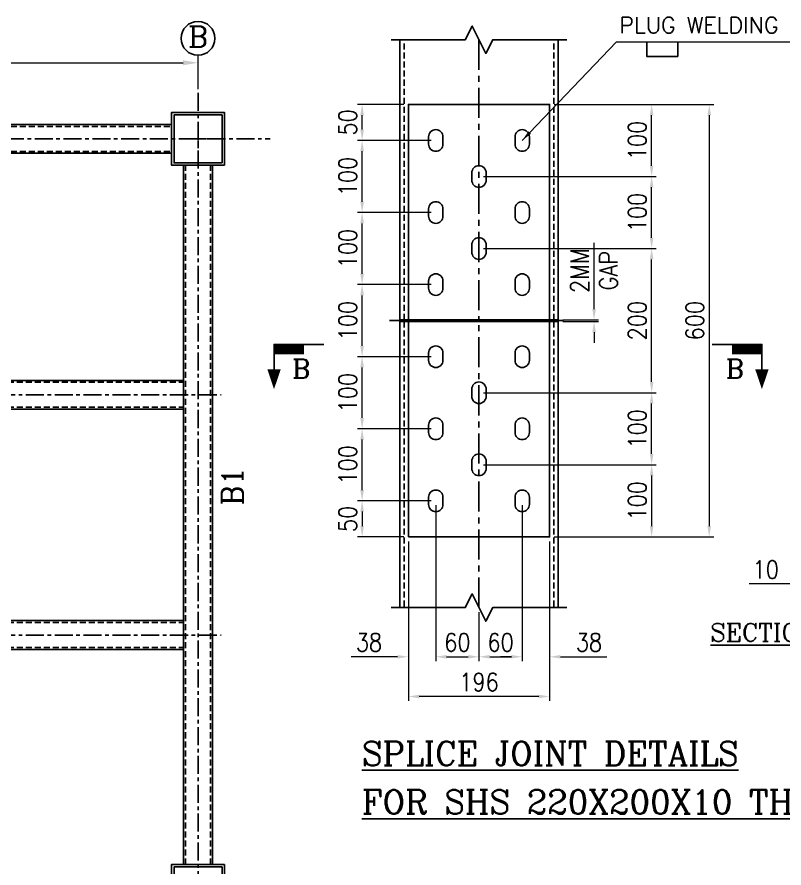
# Model space of a CAD drawing. Header units: millimetres. Extents: x 39911 to 73811, y -17730 to 21321.
# Drawn here: x 48758 to 51951, y -3647 to -105 of the extents above; entities that cross this region are included whole.
import ezdxf
from ezdxf.enums import TextEntityAlignment as Align

# ---------------------------------------------------------------- set-up
doc = ezdxf.new("R2010")
doc.units = ezdxf.units.MM
doc.linetypes.add('CENTER', pattern=[2, 1.25, -0.25, 0.25, -0.25])
doc.linetypes.add('HIDDEN', pattern=[0.375, 0.25, -0.125])
for name, color, linetype in [('BLUE', 5, 'Continuous'), ('CENTER.', 1, 'CENTER'), ('COL.', 6, 'Continuous'), ('COLUMNS', 2, 'Continuous'), ('DIM', 170, 'Continuous'), ('GT', 6, 'Continuous'), ('HIDDEN.', 161, 'HIDDEN'), ('text', 4, 'Continuous')]:
    doc.layers.add(name, color=color, linetype=linetype)
doc.styles.add('ROMANS', font='ROMANS.shx', dxfattribs={"width": 0.85})
doc.styles.add('ROMANT', font='romanc.shx')
doc.styles.add('RS', font='romans.shx')
doc.dimstyles.new('ISO-25', dxfattribs={"dimscale": 25, "dimtxt": 2.5, "dimasz": 2.5, "dimexe": 1.25, "dimexo": 0.625, "dimtad": 1, "dimdec": 0, "dimtxsty": 'ROMANS', "dimcen": 2.5, "dimclrd": 3, "dimclre": 3, "dimclrt": 256, "dimadec": 0, "dimazin": 0, "dimtfac": 1, "dimtdec": 0, "dimtmove": 0, "dimatfit": 3, "dimfxl": 1, "dimlwd": 5, "dimlwe": 5, "dimarcsym": 0})
doc.dimstyles.new('ISO-25-3', dxfattribs={"dimscale": 30, "dimtxt": 2.5, "dimasz": 1.5, "dimexe": 0.625, "dimexo": 0.625, "dimgap": 0.75, "dimtad": 1, "dimdec": 0, "dimlfac": 0.333333, "dimzin": 0, "dimdsep": 46, "dimtxsty": 'ROMANS', "dimcen": 1.5, "dimclrd": 3, "dimclre": 3, "dimclrt": 256, "dimadec": 0, "dimazin": 0, "dimtfac": 1, "dimtdec": 0, "dimtofl": 0, "dimtmove": 0, "dimatfit": 3, "dimfxl": 1, "dimtolj": 1, "dimtzin": 0, "dimlwd": 5, "dimlwe": 5, "dimarcsym": 0})

# ---------------------------------------------------------------- blocks, each defined once
blk = doc.blocks.new('*D88')
at = {"color": 3, "lineweight": 5, "transparency": 16777216}
for p, q in [((46971.6, -404.7), (46971.6, -263.8)), ((49511.6, -404.7), (49511.6, -263.8)), ((47034.1, -295.1), (49449.1, -295.1))]:
    blk.add_line(p, q, dxfattribs=at)
at = {"color": 3, "transparency": 16777216}
for points in [[(47034.1, -284.7), (47034.1, -305.5), (46971.6, -295.1)], [(49449.1, -284.7), (49449.1, -305.5), (49511.6, -295.1)]]:
    blk.add_solid(points, dxfattribs=at)
at = {"layer": 'Defpoints', "color": 0, "transparency": 16777216}
for p in [(49511.6, -295.1), (46971.6, -420.3), (49511.6, -420.3)]:
    blk.add_point(p, dxfattribs=at)
at = {"lineweight": -3, "transparency": 16777216, "insert": (48241.6, -248.2), "char_height": 62.5, "attachment_point": 5, "style": 'ROMANS'}
blk.add_mtext('2540', dxfattribs=at)
blk = doc.blocks.new('A$C804251d2')
at = {"layer": 'CENTER.'}
for p, q in [((0, 40.5), (0, -40.5)), ((-40.5, 0), (40.5, 0))]:
    blk.add_line(p, q, dxfattribs=at)
at = {"layer": 'COL.', "color": 3}
for points in [[(-110, -110), (110, -110), (110, 110), (-110, 110)], [(-100, -100), (100, -100), (100, 100), (-100, 100)]]:
    blk.add_lwpolyline(points, close=True, dxfattribs=at)
blk = doc.blocks.new('*D96')
at = {"color": 3, "lineweight": 5, "transparency": 16777216}
for p, q in [((50482.8, -1818.4), (50176.1, -1818.4)), ((50194.9, -2073.4), (50194.9, -1863.4)), ((50482.8, -2118.4), (50176.1, -2118.4))]:
    blk.add_line(p, q, dxfattribs=at)
at = {"color": 3, "transparency": 16777216}
for points in [[(50187.4, -1863.4), (50202.4, -1863.4), (50194.9, -1818.4)], [(50187.4, -2073.4), (50202.4, -2073.4), (50194.9, -2118.4)]]:
    blk.add_solid(points, dxfattribs=at)
at = {"layer": 'Defpoints', "color": 0, "transparency": 16777216}
for p in [(50194.9, -1818.4), (50501.5, -1818.4), (50501.5, -2118.4)]:
    blk.add_point(p, dxfattribs=at)
at = {"lineweight": -3, "transparency": 16777216, "insert": (50134.9, -1968.4), "char_height": 75, "attachment_point": 5, "rotation": 90, "style": 'ROMANS'}
blk.add_mtext('\\A1;100', dxfattribs=at)
blk = doc.blocks.new('*D97')
at = {"color": 3, "lineweight": 5, "transparency": 16777216}
for p, q in [((50482.8, -1518.4), (50176.1, -1518.4)), ((50194.9, -1773.4), (50194.9, -1563.4)), ((50482.8, -1818.4), (50176.1, -1818.4))]:
    blk.add_line(p, q, dxfattribs=at)
at = {"color": 3, "transparency": 16777216}
for points in [[(50187.4, -1563.4), (50202.4, -1563.4), (50194.9, -1518.4)], [(50187.4, -1773.4), (50202.4, -1773.4), (50194.9, -1818.4)]]:
    blk.add_solid(points, dxfattribs=at)
at = {"layer": 'Defpoints', "color": 0, "transparency": 16777216}
for p in [(50194.9, -1518.4), (50501.5, -1518.4), (50501.5, -1818.4)]:
    blk.add_point(p, dxfattribs=at)
at = {"lineweight": -3, "transparency": 16777216, "insert": (50134.9, -1668.4), "char_height": 75, "attachment_point": 5, "rotation": 90, "style": 'ROMANS'}
blk.add_mtext('\\A1;100', dxfattribs=at)
blk = doc.blocks.new('*D98')
at = {"color": 3, "lineweight": 5, "transparency": 16777216}
for p, q in [((50482.8, -1218.4), (50176.1, -1218.4)), ((50194.9, -1473.4), (50194.9, -1263.4)), ((50482.8, -1518.4), (50176.1, -1518.4))]:
    blk.add_line(p, q, dxfattribs=at)
at = {"color": 3, "transparency": 16777216}
for points in [[(50187.4, -1263.4), (50202.4, -1263.4), (50194.9, -1218.4)], [(50187.4, -1473.4), (50202.4, -1473.4), (50194.9, -1518.4)]]:
    blk.add_solid(points, dxfattribs=at)
at = {"layer": 'Defpoints', "color": 0, "transparency": 16777216}
for p in [(50194.9, -1218.4), (50501.5, -1218.4), (50501.5, -1518.4)]:
    blk.add_point(p, dxfattribs=at)
at = {"lineweight": -3, "transparency": 16777216, "insert": (50134.9, -1368.4), "char_height": 75, "attachment_point": 5, "rotation": 90, "style": 'ROMANS'}
blk.add_mtext('\\A1;100', dxfattribs=at)
blk = doc.blocks.new('*D99')
at = {"color": 3, "lineweight": 5, "transparency": 16777216}
for p, q in [((50482.8, -918.4), (50176.1, -918.4)), ((50194.9, -1173.4), (50194.9, -963.4)), ((50482.8, -1218.4), (50176.1, -1218.4))]:
    blk.add_line(p, q, dxfattribs=at)
at = {"color": 3, "transparency": 16777216}
for points in [[(50187.4, -963.4), (50202.4, -963.4), (50194.9, -918.4)], [(50187.4, -1173.4), (50202.4, -1173.4), (50194.9, -1218.4)]]:
    blk.add_solid(points, dxfattribs=at)
at = {"layer": 'Defpoints', "color": 0, "transparency": 16777216}
for p in [(50194.9, -918.4), (50501.5, -918.4), (50501.5, -1218.4)]:
    blk.add_point(p, dxfattribs=at)
at = {"lineweight": -3, "transparency": 16777216, "insert": (50134.9, -1068.4), "char_height": 75, "attachment_point": 5, "rotation": 90, "style": 'ROMANS'}
blk.add_mtext('\\A1;100', dxfattribs=at)
blk = doc.blocks.new('*D100')
at = {"color": 3, "lineweight": 5, "transparency": 16777216}
for p, q in [((50482.8, -618.4), (50176.1, -618.4)), ((50194.9, -873.4), (50194.9, -663.4)), ((50482.8, -918.4), (50176.1, -918.4))]:
    blk.add_line(p, q, dxfattribs=at)
at = {"color": 3, "transparency": 16777216}
for points in [[(50187.4, -663.4), (50202.4, -663.4), (50194.9, -618.4)], [(50187.4, -873.4), (50202.4, -873.4), (50194.9, -918.4)]]:
    blk.add_solid(points, dxfattribs=at)
at = {"layer": 'Defpoints', "color": 0, "transparency": 16777216}
for p in [(50194.9, -618.4), (50501.5, -618.4), (50501.5, -918.4)]:
    blk.add_point(p, dxfattribs=at)
at = {"lineweight": -3, "transparency": 16777216, "insert": (50134.9, -768.4), "char_height": 75, "attachment_point": 5, "rotation": 90, "style": 'ROMANS'}
blk.add_mtext('\\A1;100', dxfattribs=at)
blk = doc.blocks.new('*D101')
at = {"color": 3, "lineweight": 5, "transparency": 16777216}
for p, q in [((50368.8, -468.4), (50176.1, -468.4)), ((50194.9, -573.4), (50194.9, -513.4)), ((50482.8, -618.4), (50176.1, -618.4))]:
    blk.add_line(p, q, dxfattribs=at)
at = {"color": 3, "transparency": 16777216}
for points in [[(50187.4, -513.4), (50202.4, -513.4), (50194.9, -468.4)], [(50187.4, -573.4), (50202.4, -573.4), (50194.9, -618.4)]]:
    blk.add_solid(points, dxfattribs=at)
at = {"layer": 'Defpoints', "color": 0, "transparency": 16777216}
for p in [(50194.9, -468.4), (50387.5, -468.4), (50501.5, -618.4)]:
    blk.add_point(p, dxfattribs=at)
at = {"lineweight": -3, "transparency": 16777216, "insert": (50134.9, -543.4), "char_height": 75, "attachment_point": 5, "rotation": 90, "style": 'ROMANS'}
blk.add_mtext('\\A1;50', dxfattribs=at)
blk = doc.blocks.new('*D102')
at = {"color": 3, "lineweight": 5, "transparency": 16777216}
for p, q in [((50482.8, -2118.4), (50176.1, -2118.4)), ((50194.9, -2163.4), (50194.9, -2223.4)), ((50368.8, -2268.4), (50176.1, -2268.4))]:
    blk.add_line(p, q, dxfattribs=at)
at = {"color": 3, "transparency": 16777216}
for points in [[(50187.4, -2163.4), (50202.4, -2163.4), (50194.9, -2118.4)], [(50187.4, -2223.4), (50202.4, -2223.4), (50194.9, -2268.4)]]:
    blk.add_solid(points, dxfattribs=at)
at = {"layer": 'Defpoints', "color": 0, "transparency": 16777216}
for p in [(50501.5, -2118.4), (50194.9, -2268.4), (50387.5, -2268.4)]:
    blk.add_point(p, dxfattribs=at)
at = {"lineweight": -3, "transparency": 16777216, "insert": (50134.9, -2193.4), "char_height": 75, "attachment_point": 5, "rotation": 90, "style": 'ROMANS'}
blk.add_mtext('\\A1;50', dxfattribs=at)
blk = doc.blocks.new('*D103')
at = {"color": 3, "lineweight": 5, "transparency": 16777216}
for p, q in [((50700.3, -1968.4), (51419.2, -1968.4)), ((51400.4, -2013.4), (51400.4, -2223.4)), ((50994.3, -2268.4), (51419.2, -2268.4))]:
    blk.add_line(p, q, dxfattribs=at)
at = {"color": 3, "transparency": 16777216}
for points in [[(51392.9, -2013.4), (51407.9, -2013.4), (51400.4, -1968.4)], [(51392.9, -2223.4), (51407.9, -2223.4), (51400.4, -2268.4)]]:
    blk.add_solid(points, dxfattribs=at)
at = {"layer": 'Defpoints', "color": 0, "transparency": 16777216}
for p in [(50681.5, -1968.4), (50975.5, -2268.4), (51400.4, -2268.4)]:
    blk.add_point(p, dxfattribs=at)
at = {"lineweight": -3, "transparency": 16777216, "insert": (51340.4, -2118.4), "char_height": 75, "attachment_point": 5, "rotation": 90, "style": 'ROMANS'}
blk.add_mtext('\\A1;100', dxfattribs=at)
blk = doc.blocks.new('*D104')
at = {"color": 3, "lineweight": 5, "transparency": 16777216}
for p, q in [((50700.3, -1668.4), (51419.2, -1668.4)), ((51400.4, -1923.4), (51400.4, -1713.4)), ((50700.3, -1968.4), (51419.2, -1968.4))]:
    blk.add_line(p, q, dxfattribs=at)
at = {"color": 3, "transparency": 16777216}
for points in [[(51392.9, -1713.4), (51407.9, -1713.4), (51400.4, -1668.4)], [(51392.9, -1923.4), (51407.9, -1923.4), (51400.4, -1968.4)]]:
    blk.add_solid(points, dxfattribs=at)
at = {"layer": 'Defpoints', "color": 0, "transparency": 16777216}
for p in [(50681.5, -1668.4), (51400.4, -1668.4), (50681.5, -1968.4)]:
    blk.add_point(p, dxfattribs=at)
at = {"lineweight": -3, "transparency": 16777216, "insert": (51340.4, -1818.4), "char_height": 75, "attachment_point": 5, "rotation": 90, "style": 'ROMANS'}
blk.add_mtext('\\A1;100', dxfattribs=at)
blk = doc.blocks.new('*D105')
at = {"color": 3, "lineweight": 5, "transparency": 16777216}
for p, q in [((50700.3, -1068.4), (51419.2, -1068.4)), ((51400.4, -1623.4), (51400.4, -1113.4)), ((50700.3, -1668.4), (51419.2, -1668.4))]:
    blk.add_line(p, q, dxfattribs=at)
at = {"color": 3, "transparency": 16777216}
for points in [[(51392.9, -1113.4), (51407.9, -1113.4), (51400.4, -1068.4)], [(51392.9, -1623.4), (51407.9, -1623.4), (51400.4, -1668.4)]]:
    blk.add_solid(points, dxfattribs=at)
at = {"layer": 'Defpoints', "color": 0, "transparency": 16777216}
for p in [(50681.5, -1068.4), (51400.4, -1068.4), (50681.5, -1668.4)]:
    blk.add_point(p, dxfattribs=at)
at = {"lineweight": -3, "transparency": 16777216, "insert": (51340.4, -1368.4), "char_height": 75, "attachment_point": 5, "rotation": 90, "style": 'ROMANS'}
blk.add_mtext('\\A1;200', dxfattribs=at)
blk = doc.blocks.new('*D106')
at = {"color": 3, "lineweight": 5, "transparency": 16777216}
for p, q in [((50700.3, -768.4), (51419.2, -768.4)), ((51400.4, -1023.4), (51400.4, -813.4)), ((50700.3, -1068.4), (51419.2, -1068.4))]:
    blk.add_line(p, q, dxfattribs=at)
at = {"color": 3, "transparency": 16777216}
for points in [[(51392.9, -813.4), (51407.9, -813.4), (51400.4, -768.4)], [(51392.9, -1023.4), (51407.9, -1023.4), (51400.4, -1068.4)]]:
    blk.add_solid(points, dxfattribs=at)
at = {"layer": 'Defpoints', "color": 0, "transparency": 16777216}
for p in [(50681.5, -768.4), (51400.4, -768.4), (50681.5, -1068.4)]:
    blk.add_point(p, dxfattribs=at)
at = {"lineweight": -3, "transparency": 16777216, "insert": (51340.4, -918.4), "char_height": 75, "attachment_point": 5, "rotation": 90, "style": 'ROMANS'}
blk.add_mtext('\\A1;100', dxfattribs=at)
blk = doc.blocks.new('*D107')
at = {"color": 3, "lineweight": 5, "transparency": 16777216}
for p, q in [((50994.3, -468.4), (51419.2, -468.4)), ((51400.4, -723.4), (51400.4, -513.4)), ((50700.3, -768.4), (51419.2, -768.4))]:
    blk.add_line(p, q, dxfattribs=at)
at = {"color": 3, "transparency": 16777216}
for points in [[(51392.9, -513.4), (51407.9, -513.4), (51400.4, -468.4)], [(51392.9, -723.4), (51407.9, -723.4), (51400.4, -768.4)]]:
    blk.add_solid(points, dxfattribs=at)
at = {"layer": 'Defpoints', "color": 0, "transparency": 16777216}
for p in [(50975.5, -468.4), (51400.4, -468.4), (50681.5, -768.4)]:
    blk.add_point(p, dxfattribs=at)
at = {"lineweight": -3, "transparency": 16777216, "insert": (51340.4, -618.4), "char_height": 75, "attachment_point": 5, "rotation": 90, "style": 'ROMANS'}
blk.add_mtext('\\A1;100', dxfattribs=at)
blk = doc.blocks.new('*D108')
at = {"color": 3, "lineweight": 5, "transparency": 16777216}
for p, q in [((50994.3, -468.4), (51659, -468.4)), ((51640.2, -513.4), (51640.2, -2223.4)), ((50994.3, -2268.4), (51659, -2268.4))]:
    blk.add_line(p, q, dxfattribs=at)
at = {"color": 3, "transparency": 16777216}
for points in [[(51632.7, -513.4), (51647.7, -513.4), (51640.2, -468.4)], [(51632.7, -2223.4), (51647.7, -2223.4), (51640.2, -2268.4)]]:
    blk.add_solid(points, dxfattribs=at)
at = {"layer": 'Defpoints', "color": 0, "transparency": 16777216}
for p in [(50975.5, -468.4), (50975.5, -2268.4), (51640.2, -2268.4)]:
    blk.add_point(p, dxfattribs=at)
at = {"lineweight": -3, "transparency": 16777216, "insert": (51580.2, -1368.4), "char_height": 75, "attachment_point": 5, "rotation": 90, "style": 'ROMANS'}
blk.add_mtext('\\A1;600', dxfattribs=at)
blk = doc.blocks.new('*D109')
at = {"color": 3, "lineweight": 5, "transparency": 16777216}
for p, q in [((51160.7, -1320.4), (51160.7, -1045.2)), ((51030.3, -1365.4), (51179.4, -1365.4)), ((51030.3, -1371.4), (51179.4, -1371.4)), ((51160.7, -1416.4), (51160.7, -1461.4))]:
    blk.add_line(p, q, dxfattribs=at)
at = {"color": 3, "transparency": 16777216}
for points in [[(51153.2, -1320.4), (51168.2, -1320.4), (51160.7, -1365.4)], [(51153.2, -1416.4), (51168.2, -1416.4), (51160.7, -1371.4)]]:
    blk.add_solid(points, dxfattribs=at)
at = {"layer": 'Defpoints', "color": 0, "transparency": 16777216}
for p in [(51011.5, -1365.4), (51011.5, -1371.4), (51160.7, -1365.4)]:
    blk.add_point(p, dxfattribs=at)
at = {"lineweight": -3, "transparency": 16777216, "char_height": 75, "attachment_point": 5, "rotation": 90, "style": 'ROMANS'}
for s, insert in [('\\A1;2MM', (51100.7, -1160.3)), ('\\A1;GAP', (51220.7, -1160.3))]:
    blk.add_mtext(s, dxfattribs=dict(at, insert=insert))
blk = doc.blocks.new('*D110')
at = {"color": 3, "lineweight": 5, "transparency": 16777216}
for p, q in [((50501.5, -2137.1), (50501.5, -2786.2)), ((50681.5, -2581.4), (50681.5, -2786.2)), ((50546.5, -2767.4), (50636.5, -2767.4))]:
    blk.add_line(p, q, dxfattribs=at)
at = {"color": 3, "transparency": 16777216}
for points in [[(50546.5, -2759.9), (50546.5, -2774.9), (50501.5, -2767.4)], [(50636.5, -2759.9), (50636.5, -2774.9), (50681.5, -2767.4)]]:
    blk.add_solid(points, dxfattribs=at)
at = {"layer": 'Defpoints', "color": 0, "transparency": 16777216}
for p in [(50501.5, -2118.4), (50681.5, -2562.6), (50681.5, -2767.4)]:
    blk.add_point(p, dxfattribs=at)
at = {"lineweight": -3, "transparency": 16777216, "insert": (50591.5, -2707.4), "char_height": 75, "attachment_point": 5, "style": 'ROMANS'}
blk.add_mtext('\\A1;60', dxfattribs=at)
blk = doc.blocks.new('*D111')
at = {"color": 3, "lineweight": 5, "transparency": 16777216}
for p, q in [((50861.5, -2137.1), (50861.5, -2786.2)), ((50681.5, -2581.4), (50681.5, -2786.2)), ((50726.5, -2767.4), (50816.5, -2767.4))]:
    blk.add_line(p, q, dxfattribs=at)
at = {"color": 3, "transparency": 16777216}
for points in [[(50726.5, -2759.9), (50726.5, -2774.9), (50681.5, -2767.4)], [(50816.5, -2759.9), (50816.5, -2774.9), (50861.5, -2767.4)]]:
    blk.add_solid(points, dxfattribs=at)
at = {"layer": 'Defpoints', "color": 0, "transparency": 16777216}
for p in [(50861.5, -2118.4), (50681.5, -2562.6), (50861.5, -2767.4)]:
    blk.add_point(p, dxfattribs=at)
at = {"lineweight": -3, "transparency": 16777216, "insert": (50771.5, -2707.4), "char_height": 75, "attachment_point": 5, "style": 'ROMANS'}
blk.add_mtext('\\A1;60', dxfattribs=at)
blk = doc.blocks.new('*D112')
at = {"color": 3, "lineweight": 5, "transparency": 16777216}
for p, q in [((50501.5, -2137.1), (50501.5, -2786.2)), ((50387.5, -2287.1), (50387.5, -2786.2)), ((50342.5, -2767.4), (50149.3, -2767.4)), ((50546.5, -2767.4), (50591.5, -2767.4))]:
    blk.add_line(p, q, dxfattribs=at)
at = {"color": 3, "transparency": 16777216}
for points in [[(50342.5, -2759.9), (50342.5, -2774.9), (50387.5, -2767.4)], [(50546.5, -2759.9), (50546.5, -2774.9), (50501.5, -2767.4)]]:
    blk.add_solid(points, dxfattribs=at)
at = {"layer": 'Defpoints', "color": 0, "transparency": 16777216}
for p in [(50501.5, -2118.4), (50387.5, -2268.4), (50387.5, -2767.4)]:
    blk.add_point(p, dxfattribs=at)
at = {"lineweight": -3, "transparency": 16777216, "insert": (50223.4, -2707.4), "char_height": 75, "attachment_point": 5, "style": 'ROMANS'}
blk.add_mtext('\\A1;38', dxfattribs=at)
blk = doc.blocks.new('*D113')
at = {"color": 3, "lineweight": 5, "transparency": 16777216}
for p, q in [((50861.5, -2137.1), (50861.5, -2786.2)), ((50975.5, -2287.1), (50975.5, -2786.2)), ((50816.5, -2767.4), (50771.5, -2767.4)), ((51020.5, -2767.4), (51213.7, -2767.4))]:
    blk.add_line(p, q, dxfattribs=at)
at = {"color": 3, "transparency": 16777216}
for points in [[(50816.5, -2759.9), (50816.5, -2774.9), (50861.5, -2767.4)], [(51020.5, -2759.9), (51020.5, -2774.9), (50975.5, -2767.4)]]:
    blk.add_solid(points, dxfattribs=at)
at = {"layer": 'Defpoints', "color": 0, "transparency": 16777216}
for p in [(50861.5, -2118.4), (50975.5, -2268.4), (50975.5, -2767.4)]:
    blk.add_point(p, dxfattribs=at)
at = {"lineweight": -3, "transparency": 16777216, "insert": (51139.6, -2707.4), "char_height": 75, "attachment_point": 5, "style": 'ROMANS'}
blk.add_mtext('\\A1;38', dxfattribs=at)
blk = doc.blocks.new('*D114')
at = {"color": 3, "lineweight": 5, "transparency": 16777216}
for p, q in [((50387.5, -2287.1), (50387.5, -2951.4)), ((50975.5, -2287.1), (50975.5, -2951.4)), ((50930.5, -2932.7), (50432.5, -2932.7))]:
    blk.add_line(p, q, dxfattribs=at)
at = {"color": 3, "transparency": 16777216}
for points in [[(50432.5, -2925.2), (50432.5, -2940.2), (50387.5, -2932.7)], [(50930.5, -2925.2), (50930.5, -2940.2), (50975.5, -2932.7)]]:
    blk.add_solid(points, dxfattribs=at)
at = {"layer": 'Defpoints', "color": 0, "transparency": 16777216}
for p in [(50387.5, -2268.4), (50975.5, -2268.4), (50387.5, -2932.7)]:
    blk.add_point(p, dxfattribs=at)
at = {"lineweight": -3, "transparency": 16777216, "insert": (50681.5, -2872.7), "char_height": 75, "attachment_point": 5, "style": 'ROMANS'}
blk.add_mtext('\\A1;196', dxfattribs=at)
blk = doc.blocks.new('*D116')
at = {"color": 3, "lineweight": 5, "transparency": 16777216}
for p, q in [((52035.2, -2236.4), (52035.2, -2483.1)), ((52065.2, -2236.4), (52065.2, -2483.1)), ((51990.2, -2464.4), (51806.1, -2464.4)), ((52110.2, -2464.4), (52155.2, -2464.4))]:
    blk.add_line(p, q, dxfattribs=at)
at = {"color": 3, "transparency": 16777216}
for points in [[(51990.2, -2456.9), (51990.2, -2471.9), (52035.2, -2464.4)], [(52110.2, -2456.9), (52110.2, -2471.9), (52065.2, -2464.4)]]:
    blk.add_solid(points, dxfattribs=at)
at = {"layer": 'Defpoints', "color": 0, "transparency": 16777216}
for p in [(52035.2, -2217.7), (52065.2, -2217.7), (52035.2, -2464.4)]:
    blk.add_point(p, dxfattribs=at)
at = {"lineweight": -3, "transparency": 16777216, "insert": (51875.6, -2404.4), "char_height": 75, "attachment_point": 5, "style": 'ROMANS'}
blk.add_mtext('\\A1;10', dxfattribs=at)
blk = doc.blocks.new('SEC2')
at = {"color": 3}
blk.add_lwpolyline([(122.5, 0), (0, 0), (0, 245.1)], dxfattribs=at)
at = {"color": 3, "const_width": 49}
blk.add_lwpolyline([(24.5, 0), (24.5, 147.1)], dxfattribs=at)
at = {"color": 3}
blk.add_lwpolyline([(220.6, 0, 0, 66.2, 0), (122.5, 0, 66.2, 66.2, 0)], format="xyseb", dxfattribs=at)

msp = doc.modelspace()

# ---------------------------------------------------------------- linework, layer by layer
at = {"color": 3, "lineweight": -3}
for points in [[(50351.5, -199.4), (50351.5, -1365.4), (51011.5, -1365.4), (51011.5, -199.4)], [(50351.5, -2562.6), (50351.5, -1371.4), (51011.5, -1371.4), (51011.5, -2562.6)]]:
    msp.add_lwpolyline(points, dxfattribs=at)
at = {"lineweight": -3}
msp.add_lwpolyline([(51379.7, -208.1), (51379.7, -268.8), (51509.1, -268.8), (51509.1, -208.1)], dxfattribs=at)
msp.add_lwpolyline([(50387.5, -2268.4), (50975.5, -2268.4), (50975.5, -468.4), (50387.5, -468.4)], close=True, dxfattribs=at)
at = {"color": 6, "lineweight": -3}
for points in [[(47081.6, -671.9), (49401.6, -671.9), (49401.6, -551.9), (47081.6, -551.9)], [(49571.6, -3631.9), (49571.6, -721.9), (49451.6, -721.9), (49451.6, -3631.9)], [(47031.6, -1736.9), (49451.6, -1736.9), (49451.6, -1616.9), (47031.6, -1616.9)], [(47031.6, -2736.9), (49451.6, -2736.9), (49451.6, -2616.9), (47031.6, -2616.9)]]:
    msp.add_lwpolyline(points, close=True, dxfattribs=at)
at = {"lineweight": -3}
for points in [[(50501.5, -663.4), (50501.5, -663.4, -0.414214), (50471.5, -633.4), (50471.5, -603.4, -0.414214), (50501.5, -573.4), (50501.5, -573.4, -0.414214), (50531.5, -603.4), (50531.5, -633.4, -0.414214)], [(50861.5, -663.4), (50861.5, -663.4, 0.414214), (50891.5, -633.4), (50891.5, -603.4, 0.414214), (50861.5, -573.4), (50861.5, -573.4, 0.414214), (50831.5, -603.4), (50831.5, -633.4, 0.414214)], [(50681.5, -723.4), (50681.5, -723.4, -0.414214), (50711.5, -753.4), (50711.5, -783.4, -0.414214), (50681.5, -813.4), (50681.5, -813.4, -0.414214), (50651.5, -783.4), (50651.5, -753.4, -0.414214)], [(50501.5, -873.4), (50501.5, -873.4, 0.414214), (50471.5, -903.4), (50471.5, -933.4, 0.414214), (50501.5, -963.4), (50501.5, -963.4, 0.414214), (50531.5, -933.4), (50531.5, -903.4, 0.414214)], [(50861.5, -873.4), (50861.5, -873.4, -0.414214), (50891.5, -903.4), (50891.5, -933.4, -0.414214), (50861.5, -963.4), (50861.5, -963.4, -0.414214), (50831.5, -933.4), (50831.5, -903.4, -0.414214)], [(50681.5, -1113.4), (50681.5, -1113.4, 0.414214), (50711.5, -1083.4), (50711.5, -1053.4, 0.414214), (50681.5, -1023.4), (50681.5, -1023.4, 0.414214), (50651.5, -1053.4), (50651.5, -1083.4, 0.414214)], [(50501.5, -1263.4), (50501.5, -1263.4, -0.414214), (50471.5, -1233.4), (50471.5, -1203.4, -0.414214), (50501.5, -1173.4), (50501.5, -1173.4, -0.414214), (50531.5, -1203.4), (50531.5, -1233.4, -0.414214)], [(50861.5, -1263.4), (50861.5, -1263.4, 0.414214), (50891.5, -1233.4), (50891.5, -1203.4, 0.414214), (50861.5, -1173.4), (50861.5, -1173.4, 0.414214), (50831.5, -1203.4), (50831.5, -1233.4, 0.414214)], [(50501.5, -1473.4), (50501.5, -1473.4, 0.414214), (50471.5, -1503.4), (50471.5, -1533.4, 0.414214), (50501.5, -1563.4), (50501.5, -1563.4, 0.414214), (50531.5, -1533.4), (50531.5, -1503.4, 0.414214)], [(50861.5, -1473.4), (50861.5, -1473.4, -0.414214), (50891.5, -1503.4), (50891.5, -1533.4, -0.414214), (50861.5, -1563.4), (50861.5, -1563.4, -0.414214), (50831.5, -1533.4), (50831.5, -1503.4, -0.414214)], [(50681.5, -1623.4), (50681.5, -1623.4, -0.414214), (50711.5, -1653.4), (50711.5, -1683.4, -0.414214), (50681.5, -1713.4), (50681.5, -1713.4, -0.414214), (50651.5, -1683.4), (50651.5, -1653.4, -0.414214)], [(50501.5, -1863.4), (50501.5, -1863.4, -0.414214), (50471.5, -1833.4), (50471.5, -1803.4, -0.414214), (50501.5, -1773.4), (50501.5, -1773.4, -0.414214), (50531.5, -1803.4), (50531.5, -1833.4, -0.414214)], [(50861.5, -1863.4), (50861.5, -1863.4, 0.414214), (50891.5, -1833.4), (50891.5, -1803.4, 0.414214), (50861.5, -1773.4), (50861.5, -1773.4, 0.414214), (50831.5, -1803.4), (50831.5, -1833.4, 0.414214)], [(50681.5, -2013.4), (50681.5, -2013.4, 0.414214), (50711.5, -1983.4), (50711.5, -1953.4, 0.414214), (50681.5, -1923.4), (50681.5, -1923.4, 0.414214), (50651.5, -1953.4), (50651.5, -1983.4, 0.414214)], [(50501.5, -2073.4), (50501.5, -2073.4, 0.414214), (50471.5, -2103.4), (50471.5, -2133.4, 0.414214), (50501.5, -2163.4), (50501.5, -2163.4, 0.414214), (50531.5, -2133.4), (50531.5, -2103.4, 0.414214)], [(50861.5, -2073.4), (50861.5, -2073.4, -0.414214), (50891.5, -2103.4), (50891.5, -2133.4, -0.414214), (50861.5, -2163.4), (50861.5, -2163.4, -0.414214), (50831.5, -2133.4), (50831.5, -2103.4, -0.414214)]]:
    msp.add_lwpolyline(points, format="xyb", close=True, dxfattribs=at)
at = {"color": 6, "lineweight": -3}
msp.add_circle((49511.6, -193.4), 70.5, dxfattribs=at)
at = {"layer": 'CENTER.', "lineweight": -3, "ltscale": 100}
for p, q in [((50681.5, -199.4), (50681.5, -1365.4)), ((50308.6, -1368.4), (51046.6, -1368.4)), ((50681.5, -2562.6), (50681.5, -1371.4))]:
    msp.add_line(p, q, dxfattribs=at)
at = {"layer": 'CENTER.', "lineweight": -3, "ltscale": 60}
for p, q in [((49511.6, -420.3), (49511.6, -3985.7)), ((46671.6, -611.9), (49811.6, -611.9)), ((46874.9, -1676.9), (49608.3, -1676.9)), ((46874.9, -2676.9), (49608.3, -2676.9))]:
    msp.add_line(p, q, dxfattribs=at)
at = {"layer": 'COLUMNS', "lineweight": -3}
for points in [[(51046.7, -199.4), (50738.8, -199.4), (50709.7, -256.5), (50653.3, -142.4), (50624.2, -199.4), (50315.2, -199.4)], [(51046.7, -2562.6), (50738.8, -2562.6), (50709.7, -2619.7), (50653.3, -2505.6), (50624.2, -2562.6), (50315.2, -2562.6)]]:
    msp.add_lwpolyline(points, dxfattribs=at)
at = {"layer": 'HIDDEN.', "color": 3, "lineweight": -3, "ltscale": 100}
for p, q in [((50369.5, -1365.4), (50369.5, -199.4)), ((50993.5, -1365.4), (50993.5, -199.4)), ((50369.5, -1371.4), (50369.5, -2562.6)), ((50993.5, -1371.4), (50993.5, -2562.6))]:
    msp.add_line(p, q, dxfattribs=at)
at = {"layer": 'HIDDEN.', "color": 6, "lineweight": -3, "ltscale": 100}
for p, q in [((47081.6, -559.9), (49401.6, -559.9)), ((47081.6, -663.9), (49401.6, -663.9)), ((49459.6, -3631.9), (49459.6, -721.9)), ((49563.6, -3631.9), (49563.6, -721.9)), ((47031.6, -1624.9), (49451.6, -1624.9)), ((47031.6, -1728.9), (49451.6, -1728.9)), ((47031.6, -2624.9), (49451.6, -2624.9)), ((47031.6, -2728.9), (49451.6, -2728.9))]:
    msp.add_line(p, q, dxfattribs=at)

# ---------------------------------------------------------------- block references
at = {"lineweight": -3, "xscale": -1}
msp.add_blockref('A$C804251d2', (49511.6, -611.9), dxfattribs=at)
at = {"lineweight": -3, "rotation": 180}
msp.add_blockref('A$C804251d2', (49511.6, -3741.9), dxfattribs=at)
at = {"layer": 'BLUE', "lineweight": -3, "yscale": 0.8444028269520065, "zscale": 0.8444028269520065}
for p, xscale, rotation in [((49828.1, -1467.4), 0.8444028269520065, 270.0000000000001), ((51859.5, -1467.4), -0.8444028269520065, 89.99999999999993)]:
    msp.add_blockref('SEC2', p, dxfattribs=dict(at, xscale=xscale, rotation=rotation))

# ---------------------------------------------------------------- texts
at = {"layer": 'DIM', "color": 7, "lineweight": -3, "style": 'RS'}
msp.add_text('PLUG WELDING', height=67.5, dxfattribs=at).set_placement((51266.4, -172.2))
at = {"layer": 'GT', "color": 7, "lineweight": -3, "style": 'ROMANT'}
for s, height, p in [('B', 87.5, (49470.7, -229.6)), ('%%USECTION VIEW : B-B', 75, (51644.8, -2703.6)), ('%%USPLICE JOINT DETAILS', 100, (50194, -3220)), ('%%UFOR SHS 220X200X10 THK.', 100, (50194, -3421.5))]:
    msp.add_text(s, height=height, dxfattribs=at).set_placement(p)
msp.add_text('B1', height=87.5, rotation=90, dxfattribs=at).set_placement((49698.7, -2136.6))
at = {"layer": 'text', "color": 1, "lineweight": -3, "style": 'ROMANT'}
for p in [(49941, -1568.2), (51746.6, -1568.2)]:
    msp.add_text('B', height=80, dxfattribs=at).set_placement(p, align=Align.MIDDLE_CENTER)

# ---------------------------------------------------------------- dimensions: what is measured, and where the dimension line sits
at = {"lineweight": -3}
for base, p1, p2, dimstyle, picture, middle in [((49511.6, -295.1), (46971.6, -420.3), (49511.6, -420.3), 'ISO-25', '*D88', (48241.6, -248.2)), ((50387.5, -2767.4), (50501.5, -2118.4), (50387.5, -2268.4), 'ISO-25-3', '*D112', (50223.4, -2707.4)), ((50681.5, -2767.4), (50501.5, -2118.4), (50681.5, -2562.6), 'ISO-25-3', '*D110', (50591.5, -2707.4)), ((50975.5, -2767.4), (50861.5, -2118.4), (50975.5, -2268.4), 'ISO-25-3', '*D113', (51139.6, -2707.4)), ((52035.2, -2464.4), (52065.2, -2217.7), (52035.2, -2217.7), 'ISO-25-3', '*D116', (51875.6, -2404.4)), ((50387.5, -2932.7), (50975.5, -2268.4), (50387.5, -2268.4), 'ISO-25-3', '*D114', (50681.5, -2872.7))]:
    dim = msp.add_linear_dim(base=base, p1=p1, p2=p2, dimstyle=dimstyle, dxfattribs=at)
    dim.commit()
    dim.dimension.update_dxf_attribs({"geometry": picture, "text_midpoint": middle})
for base, p1, p2, picture, middle in [((50194.9, -468.4), (50501.5, -618.4), (50387.5, -468.4), '*D101', (50134.9, -543.4)), ((51640.2, -2268.4), (50975.5, -468.4), (50975.5, -2268.4), '*D108', (51580.2, -1368.4)), ((50194.9, -1818.4), (50501.5, -2118.4), (50501.5, -1818.4), '*D96', (50134.9, -1968.4)), ((51400.4, -2268.4), (50681.5, -1968.4), (50975.5, -2268.4), '*D103', (51340.4, -2118.4)), ((50194.9, -2268.4), (50501.5, -2118.4), (50387.5, -2268.4), '*D102', (50134.9, -2193.4))]:
    dim = msp.add_linear_dim(base=base, p1=p1, p2=p2, angle=90, dimstyle='ISO-25-3', dxfattribs=at)
    dim.commit()
    dim.dimension.update_dxf_attribs({"geometry": picture, "text_midpoint": middle})
for base, p1, p2, picture, middle in [((51400.4, -468.4), (50681.5, -768.4), (50975.5, -468.4), '*D107', (51340.4, -618.4)), ((50194.9, -618.4), (50501.5, -918.4), (50501.5, -618.4), '*D100', (50134.9, -768.4)), ((51400.4, -768.4), (50681.5, -1068.4), (50681.5, -768.4), '*D106', (51340.4, -918.4)), ((50194.9, -918.4), (50501.5, -1218.4), (50501.5, -918.4), '*D99', (50134.9, -1068.4)), ((51400.4, -1068.4), (50681.5, -1668.4), (50681.5, -1068.4), '*D105', (51340.4, -1368.4)), ((50194.9, -1218.4), (50501.5, -1518.4), (50501.5, -1218.4), '*D98', (50134.9, -1368.4)), ((50194.9, -1518.4), (50501.5, -1818.4), (50501.5, -1518.4), '*D97', (50134.9, -1668.4)), ((51400.4, -1668.4), (50681.5, -1968.4), (50681.5, -1668.4), '*D104', (51340.4, -1818.4))]:
    dim = msp.add_linear_dim(base=base, p1=p1, p2=p2, angle=90, dimstyle='ISO-25-3', override={"dimtmove": 1}, dxfattribs=at)
    dim.commit()
    dim.dimension.update_dxf_attribs({"geometry": picture, "text_midpoint": middle})
dim = msp.add_linear_dim(base=(51160.7, -1365.4), p1=(51011.5, -1371.4), p2=(51011.5, -1365.4), angle=90, text='<>MM\\XGAP', dimstyle='ISO-25-3', dxfattribs=at)
dim.commit()
dim.dimension.update_dxf_attribs({"geometry": '*D109', "text_midpoint": (51160.7, -1160.3)})
dim = msp.add_linear_dim(base=(50861.5, -2767.4), p1=(50681.5, -2562.6), p2=(50861.5, -2118.4), dimstyle='ISO-25-3', override={"dimtmove": 1}, dxfattribs=at)
dim.commit()
dim.dimension.update_dxf_attribs({"geometry": '*D111', "text_midpoint": (50771.5, -2707.4)})

# ---------------------------------------------------------------- leaders
msp.add_leader([(50861.5, -618.4), (51253.6, -208.1), (52073.3, -208.1)], dimstyle='ISO-25-3', override={"dimgap": 0.75, "dimtad": 0}, dxfattribs=at)

doc.saveas('drawing.dxf')
